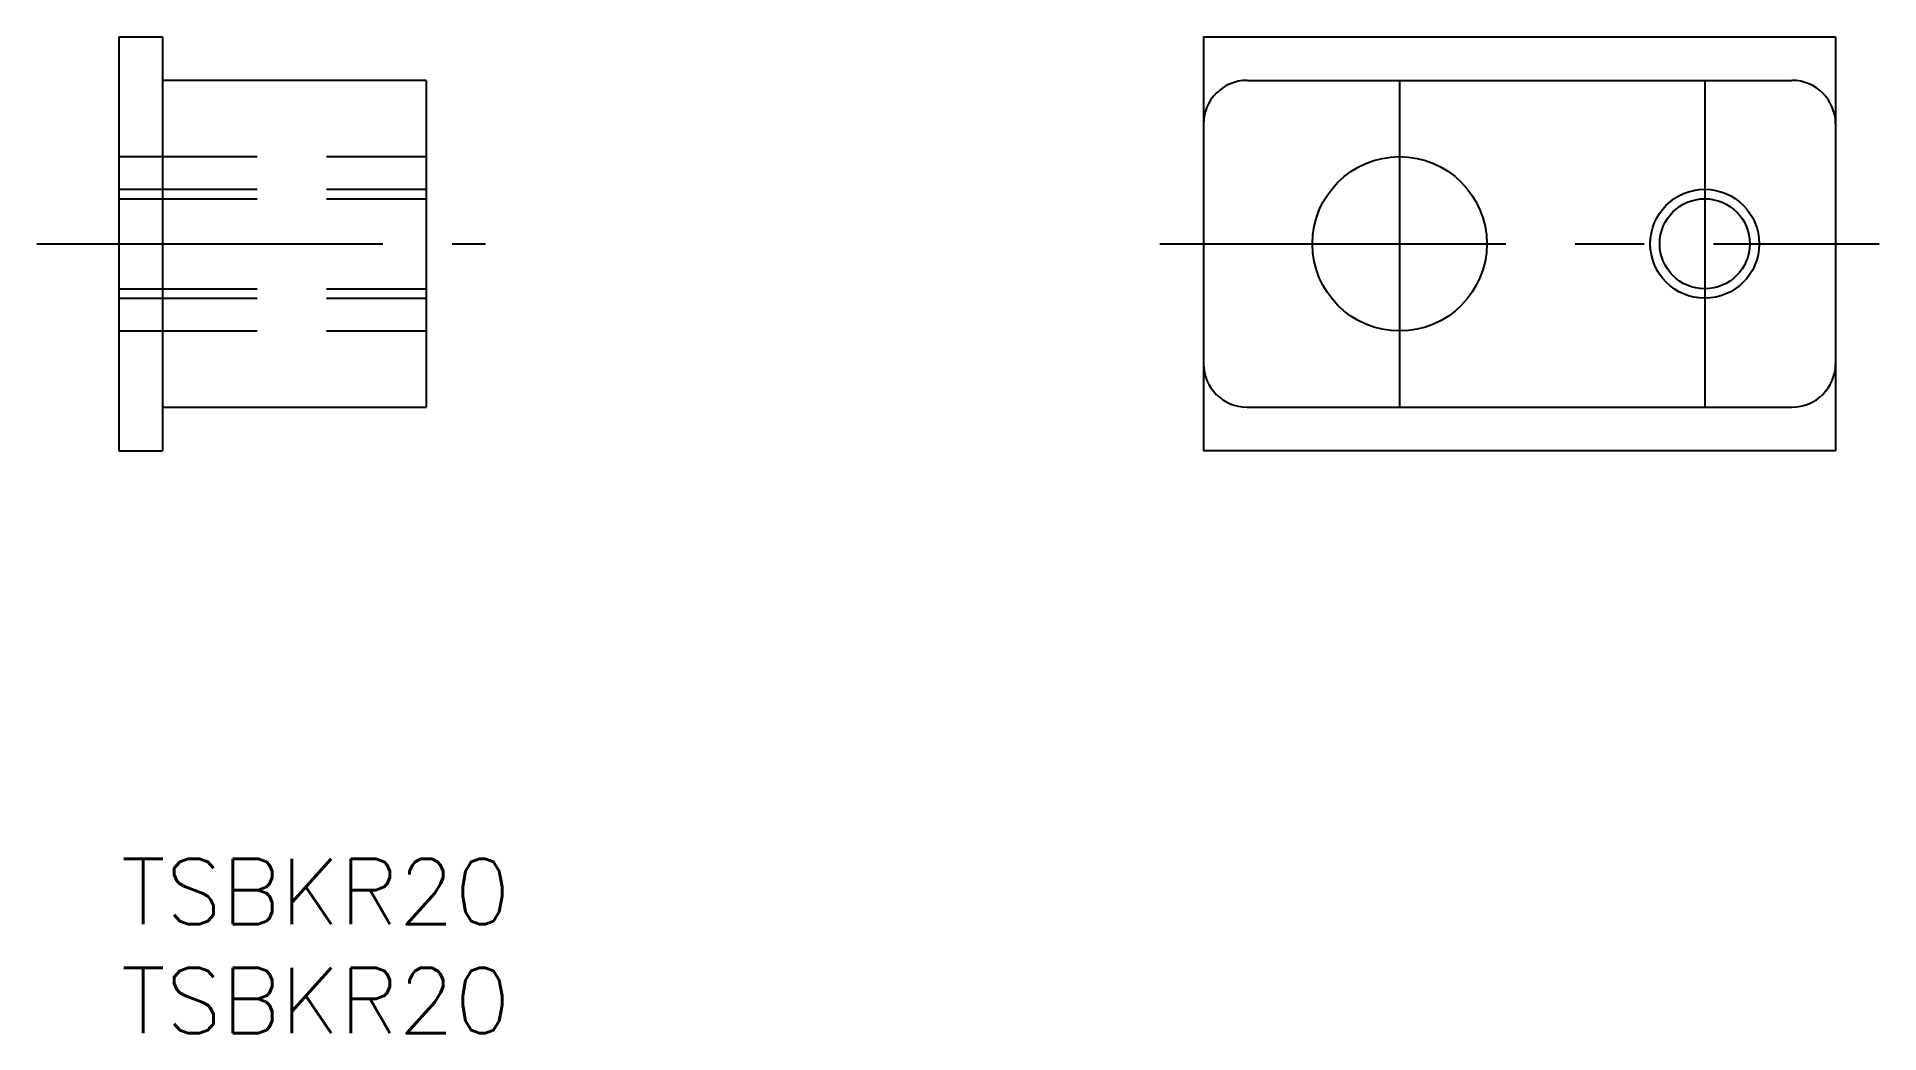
# Model space of a CAD drawing. Extents: x -3.9 to 80.7, y -8 to 37.7.
import ezdxf

# ---------------------------------------------------------------- set-up
doc = ezdxf.new("R2010")
doc.units = 0
doc.header["$LTSCALE"] = 0.5
doc.linetypes.add('CENTER', pattern=[50.8, 31.75, -6.35, 6.35, -6.35])
doc.linetypes.add('DASHED', pattern=[19.05, 12.7, -6.35])
doc.layers.get('0').update_dxf_attribs({"linetype": 'CONTINUOUS'})
doc.layers.add('CENTER', color=1, linetype='CENTER')
doc.styles.get("Standard").update_dxf_attribs({"font": 'txt.shx', "height": 3, "bigfont": 'bigfont.shx'})

# ---------------------------------------------------------------- blocks, each defined once
blk = doc.blocks.new('*U13')
at = {"color": 7, "linetype": 'CONTINUOUS'}
blk.add_text('TSBKR20', height=3, dxfattribs=at).set_placement((0, -3))
blk = doc.blocks.new('*U14')
at = {"color": 7, "linetype": 'CONTINUOUS'}
blk.add_text('TSBKR20', height=3, dxfattribs=at).set_placement((0, -8))

msp = doc.modelspace()

# ---------------------------------------------------------------- linework, layer by layer
at = {"color": 7, "linetype": 'CONTINUOUS'}
for p, q in [((-0.095, 37.733), (-0.095, 18.733)), ((-0.095, 37.733), (1.905, 37.733)), ((1.905, 37.733), (1.905, 18.733)), ((49.668, 37.733), (49.668, 18.733)), ((49.668, 37.733), (78.668, 37.733)), ((78.668, 37.733), (78.668, 18.733)), ((14.005, 35.733), (1.905, 35.733)), ((14.005, 35.733), (14.005, 20.733)), ((14.005, 35.733), (14.005, 20.733)), ((51.668, 35.733), (76.668, 35.733)), ((1.905, 20.733), (14.005, 20.733)), ((51.668, 20.733), (76.668, 20.733)), ((-0.095, 18.733), (1.905, 18.733)), ((78.668, 18.733), (49.668, 18.733))]:
    msp.add_line(p, q, dxfattribs=at)
at = {"color": 3, "linetype": 'DASHED'}
for p, q in [((-0.095, 32.233), (14.005, 32.233)), ((-0.095, 30.733), (14.005, 30.733)), ((-0.095, 30.3), (14.005, 30.3)), ((-0.095, 26.166), (14.005, 26.166)), ((-0.095, 25.733), (14.005, 25.733)), ((-0.095, 24.233), (14.005, 24.233))]:
    msp.add_line(p, q, dxfattribs=at)
at = {"color": 7, "linetype": 'CONTINUOUS'}
for centre, radius in [((58.668, 28.233), 4), ((72.668, 28.233), 2.067)]:
    msp.add_circle(centre, radius, dxfattribs=at)
at = {"color": 3, "linetype": 'CONTINUOUS'}
msp.add_circle((72.668, 28.233), 2.5, dxfattribs=at)
at = {"color": 7, "linetype": 'CONTINUOUS'}
for centre, start, end in [((51.668, 33.733), 90, 180), ((76.668, 33.733), 0, 90), ((51.668, 22.733), 180, 270), ((76.668, 22.733), 270, 0)]:
    msp.add_arc(centre, 2, start, end, dxfattribs=at)
at = {"layer": 'CENTER', "color": 1, "linetype": 'CENTER'}
for p, q in [((58.668, 35.733), (58.668, 20.733)), ((72.668, 35.733), (72.668, 20.733)), ((-3.856, 28.233), (16.734, 28.233)), ((47.668, 28.233), (80.668, 28.233))]:
    msp.add_line(p, q, dxfattribs=at)

# ---------------------------------------------------------------- block references
at = {"color": 7, "linetype": 'CONTINUOUS'}
for name in ['*U13', '*U14']:
    msp.add_blockref(name, (0, 0), dxfattribs=at)

doc.saveas('drawing.dxf')
